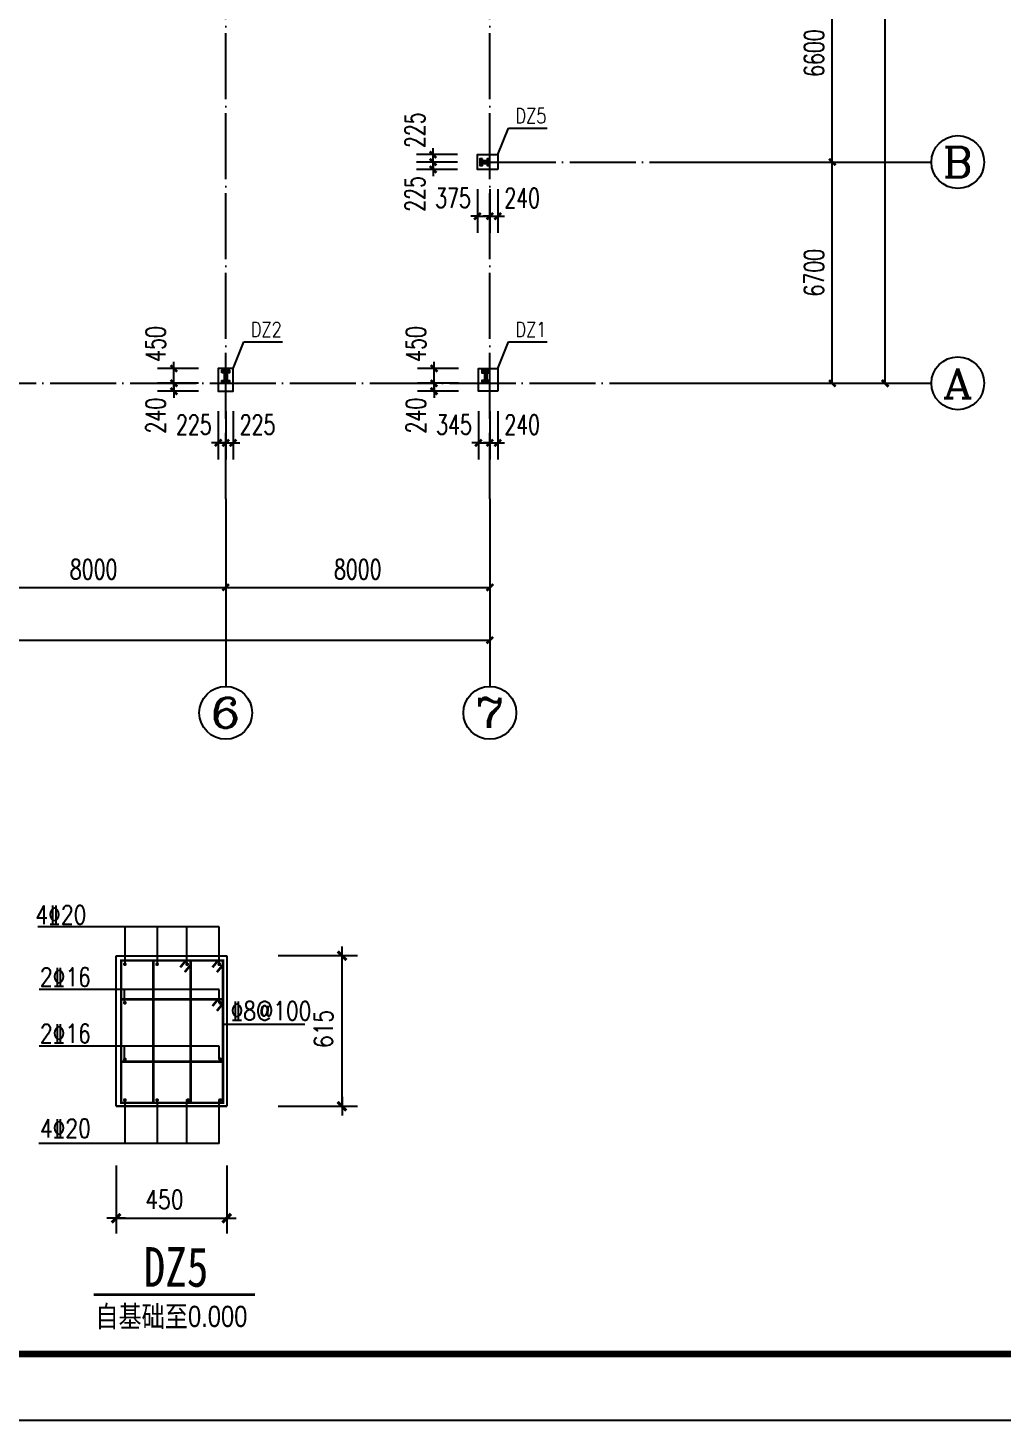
# Model space of a CAD drawing. Extents: x 36360094 to 36697644, y 75306 to 425482.
# Drawn here: x 36424465 to 36453974, y 164032 to 206199 of the extents above; entities that cross this region are included whole.
import ezdxf
from ezdxf.enums import TextEntityAlignment as Align

# ---------------------------------------------------------------- set-up
doc = ezdxf.new("R2010")
doc.units = 0
doc.header["$LTSCALE"] = 1000
doc.header["$MEASUREMENT"] = 0
doc.linetypes.add('ACAD_ISO04W100', pattern=[30.5, 24, -3, 0.5, -3])
doc.linetypes.add('DOTE', pattern=[2.42, 2, -0.2, 0.02, -0.2])
doc.layers.get('0').update_dxf_attribs({"linetype": 'CONTINUOUS'})
doc.layers.get('DEFPOINTS').update_dxf_attribs({"linetype": 'CONTINUOUS'})
for name, color, linetype in [('205', 253, 'CONTINUOUS'), ('AXIS', 3, 'CONTINUOUS'), ('AXIS_TEXT', 7, 'CONTINUOUS'), ('BD', 255, 'CONTINUOUS'), ('DOTE', 1, 'ACAD_ISO04W100'), ('OR', 7, 'CONTINUOUS'), ('PUB_DIM', 3, 'CONTINUOUS'), ('PUB_HZ', 7, 'CONTINUOUS'), ('PUB_TEXT', 7, 'CONTINUOUS'), ('PUB_TITLE', 4, 'CONTINUOUS'), ('PUB_WZ', 7, 'CONTINUOUS'), ('ZAX1', 3, 'CONTINUOUS')]:
    doc.layers.add(name, color=color, linetype=linetype)
doc.styles.add('-ARIAL', font='arial.ttf', dxfattribs={"width": 0.8})
doc.styles.add('-宋体', font='', dxfattribs={"width": 0.8})
doc.styles.add('_HZTXT', font='txt.shx', dxfattribs={"width": 0.8, "bigfont": 'hztxt.shx'})
doc.styles.add('_TCH_AXIS', font='COMPLEX', dxfattribs={"bigfont": 'GBCBIG'})
doc.styles.add('_TCH_DIM_T3', font='SIMPLEX', dxfattribs={"width": 0.705882, "bigfont": 'GBCBIG'})
doc.styles.add('COMPLEX', font='COMPLEX')
doc.styles.add('DIM_FONT', font='SIMPLEX.shx', dxfattribs={"width": 0.8})
doc.styles.get('-宋体').set_extended_font_data('SimSun')
doc.dimstyles.new('_TCH_ARCH&&200', dxfattribs={"dimtxt": 595, "dimasz": 200, "dimexe": 500, "dimexo": 600, "dimgap": 252.5, "dimtad": 1, "dimdec": 0, "dimzin": 0, "dimdsep": 46, "dimtxsty": '_TCH_DIM_T3', "dimblk": 'ARCHTICK', "dimcen": 0.09, "dimclrt": 7, "dimazin": 2, "dimtfac": 1, "dimtdec": 0, "dimtix": 1, "dimtmove": 2, "dimatfit": 3, "dimfxl": 0, "dimtolj": 1, "dimtzin": 0, "dimarcsym": 0})

# ---------------------------------------------------------------- blocks, each defined once
blk = doc.blocks.new('_DIMX')
blk.add_line((-150, 0), (150, 0))
at = {"const_width": 50}
blk.add_lwpolyline([(-70, -70), (70, 70)], dxfattribs=at)
blk = doc.blocks.new('_ArchTick')
at = {"color": 0, "linetype": 'ByBlock', "const_width": 0.4}
blk.add_lwpolyline([(-0.5, -0.5), (0.5, 0.5)], dxfattribs=at)
blk = doc.blocks.new('*D306')
at = {"layer": 'DEFPOINTS', "color": 0}
for p in [(36428887, 195434), (36430232, 195434), (36430232, 195194)]:
    blk.add_point(p, dxfattribs=at)
at = {"layer": 'PUB_DIM', "color": 0, "lineweight": -2}
for p, q in [((36429632, 195434), (36428387, 195434)), ((36428887, 195434), (36428887, 195634)), ((36428887, 195194), (36428887, 195434)), ((36429632, 195194), (36428387, 195194)), ((36428887, 195194), (36428887, 194994))]:
    blk.add_line(p, q, dxfattribs=at)
at = {"layer": 'PUB_DIM', "color": 0, "lineweight": -2, "xscale": 200, "yscale": 200, "zscale": 200}
for p, rotation in [((36428887, 195434), 270), ((36428887, 195194), 90)]:
    blk.add_blockref('_ArchTick', p, dxfattribs=dict(at, rotation=rotation))
at = {"layer": 'PUB_DIM', "color": 7, "insert": (36428337, 194454), "char_height": 595, "attachment_point": 5, "rotation": 90, "style": '_TCH_DIM_T3'}
blk.add_mtext('\\A1;240', dxfattribs=at)
blk = doc.blocks.new('*D307')
at = {"layer": 'DEFPOINTS', "color": 0}
for p in [(36428887, 195884), (36430232, 195884), (36430232, 195434)]:
    blk.add_point(p, dxfattribs=at)
at = {"layer": 'PUB_DIM', "color": 0, "lineweight": -2}
for p, q in [((36428887, 195884), (36428887, 196084)), ((36429632, 195884), (36428387, 195884)), ((36428887, 195434), (36428887, 195884)), ((36429632, 195434), (36428387, 195434)), ((36428887, 195434), (36428887, 195234))]:
    blk.add_line(p, q, dxfattribs=at)
at = {"layer": 'PUB_DIM', "color": 0, "lineweight": -2, "xscale": 200, "yscale": 200, "zscale": 200}
for p, rotation in [((36428887, 195884), 270), ((36428887, 195434), 90)]:
    blk.add_blockref('_ArchTick', p, dxfattribs=dict(at, rotation=rotation))
at = {"layer": 'PUB_DIM', "color": 7, "insert": (36428337, 196624), "char_height": 595, "attachment_point": 5, "rotation": 90, "style": '_TCH_DIM_T3'}
blk.add_mtext('\\A1;450', dxfattribs=at)
blk = doc.blocks.new('*D310')
at = {"layer": 'DEFPOINTS', "color": 0}
for p in [(36430232, 195194), (36430457, 195194), (36430457, 193630)]:
    blk.add_point(p, dxfattribs=at)
at = {"layer": 'PUB_DIM', "color": 0, "lineweight": -2}
for p, q in [((36430232, 194594), (36430232, 193130)), ((36430457, 194594), (36430457, 193130)), ((36430232, 193630), (36430032, 193630)), ((36430232, 193630), (36430457, 193630)), ((36430457, 193630), (36430657, 193630))]:
    blk.add_line(p, q, dxfattribs=at)
at = {"layer": 'PUB_DIM', "color": 0, "lineweight": -2, "xscale": 200, "yscale": 200, "zscale": 200}
blk.add_blockref('_ArchTick', (36430232, 193630), dxfattribs=at)
at = {"layer": 'PUB_DIM', "color": 0, "lineweight": -2, "xscale": 200, "yscale": 200, "zscale": 200, "rotation": 180}
blk.add_blockref('_ArchTick', (36430457, 193630), dxfattribs=at)
at = {"layer": 'PUB_DIM', "color": 7, "insert": (36429492, 194180), "char_height": 595, "attachment_point": 5, "style": '_TCH_DIM_T3'}
blk.add_mtext('\\A1;225', dxfattribs=at)
blk = doc.blocks.new('*D311')
at = {"layer": 'DEFPOINTS', "color": 0}
for p in [(36430457, 195194), (36430682, 195194), (36430682, 193630)]:
    blk.add_point(p, dxfattribs=at)
at = {"layer": 'PUB_DIM', "color": 0, "lineweight": -2}
for p, q in [((36430457, 194594), (36430457, 193130)), ((36430682, 194594), (36430682, 193130)), ((36430457, 193630), (36430257, 193630)), ((36430457, 193630), (36430682, 193630)), ((36430682, 193630), (36430882, 193630))]:
    blk.add_line(p, q, dxfattribs=at)
at = {"layer": 'PUB_DIM', "color": 0, "lineweight": -2, "xscale": 200, "yscale": 200, "zscale": 200}
blk.add_blockref('_ArchTick', (36430457, 193630), dxfattribs=at)
at = {"layer": 'PUB_DIM', "color": 0, "lineweight": -2, "xscale": 200, "yscale": 200, "zscale": 200, "rotation": 180}
blk.add_blockref('_ArchTick', (36430682, 193630), dxfattribs=at)
at = {"layer": 'PUB_DIM', "color": 7, "insert": (36431422, 194180), "char_height": 595, "attachment_point": 5, "style": '_TCH_DIM_T3'}
blk.add_mtext('\\A1;225', dxfattribs=at)
blk = doc.blocks.new('*D362')
at = {"layer": 'DEFPOINTS', "color": 0}
for p in [(36436767, 195434), (36438112, 195434), (36438112, 195194)]:
    blk.add_point(p, dxfattribs=at)
at = {"layer": 'PUB_DIM', "color": 0, "lineweight": -2}
for p, q in [((36437512, 195434), (36436267, 195434)), ((36436767, 195434), (36436767, 195634)), ((36436767, 195194), (36436767, 195434)), ((36437512, 195194), (36436267, 195194)), ((36436767, 195194), (36436767, 194994))]:
    blk.add_line(p, q, dxfattribs=at)
at = {"layer": 'PUB_DIM', "color": 0, "lineweight": -2, "xscale": 200, "yscale": 200, "zscale": 200}
for p, rotation in [((36436767, 195434), 270), ((36436767, 195194), 90)]:
    blk.add_blockref('_ArchTick', p, dxfattribs=dict(at, rotation=rotation))
at = {"layer": 'PUB_DIM', "color": 7, "insert": (36436217, 194454), "char_height": 595, "attachment_point": 5, "rotation": 90, "style": '_TCH_DIM_T3'}
blk.add_mtext('\\A1;240', dxfattribs=at)
blk = doc.blocks.new('*D363')
at = {"layer": 'DEFPOINTS', "color": 0}
for p in [(36436767, 195884), (36438112, 195884), (36438112, 195434)]:
    blk.add_point(p, dxfattribs=at)
at = {"layer": 'PUB_DIM', "color": 0, "lineweight": -2}
for p, q in [((36436767, 195884), (36436767, 196084)), ((36437512, 195884), (36436267, 195884)), ((36436767, 195434), (36436767, 195884)), ((36437512, 195434), (36436267, 195434)), ((36436767, 195434), (36436767, 195234))]:
    blk.add_line(p, q, dxfattribs=at)
at = {"layer": 'PUB_DIM', "color": 0, "lineweight": -2, "xscale": 200, "yscale": 200, "zscale": 200}
for p, rotation in [((36436767, 195884), 270), ((36436767, 195434), 90)]:
    blk.add_blockref('_ArchTick', p, dxfattribs=dict(at, rotation=rotation))
at = {"layer": 'PUB_DIM', "color": 7, "insert": (36436217, 196624), "char_height": 595, "attachment_point": 5, "rotation": 90, "style": '_TCH_DIM_T3'}
blk.add_mtext('\\A1;450', dxfattribs=at)
blk = doc.blocks.new('*D366')
at = {"layer": 'DEFPOINTS', "color": 0}
for p in [(36438457, 195194), (36438697, 195194), (36438697, 193630)]:
    blk.add_point(p, dxfattribs=at)
at = {"layer": 'PUB_DIM', "color": 0, "lineweight": -2}
for p, q in [((36438457, 194594), (36438457, 193130)), ((36438697, 194594), (36438697, 193130)), ((36438457, 193630), (36438257, 193630)), ((36438457, 193630), (36438697, 193630)), ((36438697, 193630), (36438897, 193630))]:
    blk.add_line(p, q, dxfattribs=at)
at = {"layer": 'PUB_DIM', "color": 0, "lineweight": -2, "xscale": 200, "yscale": 200, "zscale": 200}
blk.add_blockref('_ArchTick', (36438457, 193630), dxfattribs=at)
at = {"layer": 'PUB_DIM', "color": 0, "lineweight": -2, "xscale": 200, "yscale": 200, "zscale": 200, "rotation": 180}
blk.add_blockref('_ArchTick', (36438697, 193630), dxfattribs=at)
at = {"layer": 'PUB_DIM', "color": 7, "insert": (36439437, 194180), "char_height": 595, "attachment_point": 5, "style": '_TCH_DIM_T3'}
blk.add_mtext('\\A1;240', dxfattribs=at)
blk = doc.blocks.new('*D367')
at = {"layer": 'DEFPOINTS', "color": 0}
for p in [(36438112, 195194), (36438457, 195194), (36438457, 193630)]:
    blk.add_point(p, dxfattribs=at)
at = {"layer": 'PUB_DIM', "color": 0, "lineweight": -2}
for p, q in [((36438112, 194594), (36438112, 193130)), ((36438457, 194594), (36438457, 193130)), ((36438112, 193630), (36437912, 193630)), ((36438112, 193630), (36438457, 193630)), ((36438457, 193630), (36438657, 193630))]:
    blk.add_line(p, q, dxfattribs=at)
at = {"layer": 'PUB_DIM', "color": 0, "lineweight": -2, "xscale": 200, "yscale": 200, "zscale": 200}
blk.add_blockref('_ArchTick', (36438112, 193630), dxfattribs=at)
at = {"layer": 'PUB_DIM', "color": 0, "lineweight": -2, "xscale": 200, "yscale": 200, "zscale": 200, "rotation": 180}
blk.add_blockref('_ArchTick', (36438457, 193630), dxfattribs=at)
at = {"layer": 'PUB_DIM', "color": 7, "insert": (36437372, 194180), "char_height": 595, "attachment_point": 5, "style": '_TCH_DIM_T3'}
blk.add_mtext('\\A1;345', dxfattribs=at)
blk = doc.blocks.new('*D368')
at = {"layer": 'DEFPOINTS', "color": 0}
for p in [(36436737, 202134), (36438082, 202134), (36438082, 201909)]:
    blk.add_point(p, dxfattribs=at)
at = {"layer": 'PUB_DIM', "color": 0, "lineweight": -2}
for p, q in [((36437482, 202134), (36436237, 202134)), ((36436737, 202134), (36436737, 202334)), ((36436737, 201909), (36436737, 202134)), ((36437482, 201909), (36436237, 201909)), ((36436737, 201909), (36436737, 201709))]:
    blk.add_line(p, q, dxfattribs=at)
at = {"layer": 'PUB_DIM', "color": 0, "lineweight": -2, "xscale": 200, "yscale": 200, "zscale": 200}
for p, rotation in [((36436737, 202134), 270), ((36436737, 201909), 90)]:
    blk.add_blockref('_ArchTick', p, dxfattribs=dict(at, rotation=rotation))
at = {"layer": 'PUB_DIM', "color": 7, "insert": (36436187, 201169), "char_height": 595, "attachment_point": 5, "rotation": 90, "style": '_TCH_DIM_T3'}
blk.add_mtext('\\A1;225', dxfattribs=at)
blk = doc.blocks.new('*D369')
at = {"layer": 'DEFPOINTS', "color": 0}
for p in [(36436737, 202359), (36438082, 202359), (36438082, 202134)]:
    blk.add_point(p, dxfattribs=at)
at = {"layer": 'PUB_DIM', "color": 0, "lineweight": -2}
for p, q in [((36436737, 202359), (36436737, 202559)), ((36437482, 202359), (36436237, 202359)), ((36437482, 202134), (36436237, 202134)), ((36436737, 202134), (36436737, 202359)), ((36436737, 202134), (36436737, 201934))]:
    blk.add_line(p, q, dxfattribs=at)
at = {"layer": 'PUB_DIM', "color": 0, "lineweight": -2, "xscale": 200, "yscale": 200, "zscale": 200}
for p, rotation in [((36436737, 202359), 270), ((36436737, 202134), 90)]:
    blk.add_blockref('_ArchTick', p, dxfattribs=dict(at, rotation=rotation))
at = {"layer": 'PUB_DIM', "color": 7, "insert": (36436187, 203099), "char_height": 595, "attachment_point": 5, "rotation": 90, "style": '_TCH_DIM_T3'}
blk.add_mtext('\\A1;225', dxfattribs=at)
blk = doc.blocks.new('*D370')
at = {"layer": 'DEFPOINTS', "color": 0}
for p in [(36438457, 201909), (36438697, 201909), (36438697, 200495)]:
    blk.add_point(p, dxfattribs=at)
at = {"layer": 'PUB_DIM', "color": 0, "lineweight": -2}
for p, q in [((36438457, 201309), (36438457, 199995)), ((36438697, 201309), (36438697, 199995)), ((36438457, 200495), (36438257, 200495)), ((36438457, 200495), (36438697, 200495)), ((36438697, 200495), (36438897, 200495))]:
    blk.add_line(p, q, dxfattribs=at)
at = {"layer": 'PUB_DIM', "color": 0, "lineweight": -2, "xscale": 200, "yscale": 200, "zscale": 200}
blk.add_blockref('_ArchTick', (36438457, 200495), dxfattribs=at)
at = {"layer": 'PUB_DIM', "color": 0, "lineweight": -2, "xscale": 200, "yscale": 200, "zscale": 200, "rotation": 180}
blk.add_blockref('_ArchTick', (36438697, 200495), dxfattribs=at)
at = {"layer": 'PUB_DIM', "color": 7, "insert": (36439437, 201045), "char_height": 595, "attachment_point": 5, "style": '_TCH_DIM_T3'}
blk.add_mtext('\\A1;240', dxfattribs=at)
blk = doc.blocks.new('*D371')
at = {"layer": 'DEFPOINTS', "color": 0}
for p in [(36438082, 201909), (36438457, 201909), (36438457, 200495)]:
    blk.add_point(p, dxfattribs=at)
at = {"layer": 'PUB_DIM', "color": 0, "lineweight": -2}
for p, q in [((36438082, 201309), (36438082, 199995)), ((36438457, 201309), (36438457, 199995)), ((36438082, 200495), (36437882, 200495)), ((36438082, 200495), (36438457, 200495)), ((36438457, 200495), (36438657, 200495))]:
    blk.add_line(p, q, dxfattribs=at)
at = {"layer": 'PUB_DIM', "color": 0, "lineweight": -2, "xscale": 200, "yscale": 200, "zscale": 200}
blk.add_blockref('_ArchTick', (36438082, 200495), dxfattribs=at)
at = {"layer": 'PUB_DIM', "color": 0, "lineweight": -2, "xscale": 200, "yscale": 200, "zscale": 200, "rotation": 180}
blk.add_blockref('_ArchTick', (36438457, 200495), dxfattribs=at)
at = {"layer": 'PUB_DIM', "color": 7, "insert": (36437342, 201045), "char_height": 595, "attachment_point": 5, "style": '_TCH_DIM_T3'}
blk.add_mtext('\\A1;375', dxfattribs=at)
blk = doc.blocks.new('*D392')
at = {"layer": 'AXIS', "color": 0, "lineweight": -2}
for p, q in [((36444430, 202134), (36449330, 202134)), ((36448830, 195434), (36448830, 202134)), ((36444430, 195434), (36449330, 195434))]:
    blk.add_line(p, q, dxfattribs=at)
at = {"layer": 'DEFPOINTS', "color": 0}
for p in [(36443830, 202134), (36448830, 202134), (36443830, 195434)]:
    blk.add_point(p, dxfattribs=at)
at = {"layer": 'AXIS', "color": 0, "lineweight": -2, "xscale": 200, "yscale": 200, "zscale": 200}
for p, rotation in [((36448830, 202134), 90), ((36448830, 195434), 270)]:
    blk.add_blockref('_ArchTick', p, dxfattribs=dict(at, rotation=rotation))
at = {"layer": 'AXIS', "color": 7, "insert": (36448280, 198784), "char_height": 595, "attachment_point": 5, "rotation": 90, "style": '_TCH_DIM_T3'}
blk.add_mtext('\\A1;6700', dxfattribs=at)
blk = doc.blocks.new('*D393')
at = {"layer": 'AXIS', "color": 0, "lineweight": -2}
for p, q in [((36444430, 208734), (36449330, 208734)), ((36448830, 202134), (36448830, 208734)), ((36444430, 202134), (36449330, 202134))]:
    blk.add_line(p, q, dxfattribs=at)
at = {"layer": 'DEFPOINTS', "color": 0}
for p in [(36443830, 208734), (36448830, 208734), (36443830, 202134)]:
    blk.add_point(p, dxfattribs=at)
at = {"layer": 'AXIS', "color": 0, "lineweight": -2, "xscale": 200, "yscale": 200, "zscale": 200}
for p, rotation in [((36448830, 208734), 90), ((36448830, 202134), 270)]:
    blk.add_blockref('_ArchTick', p, dxfattribs=dict(at, rotation=rotation))
at = {"layer": 'AXIS', "color": 7, "insert": (36448280, 205434), "char_height": 595, "attachment_point": 5, "rotation": 90, "style": '_TCH_DIM_T3'}
blk.add_mtext('\\A1;6600', dxfattribs=at)
blk = doc.blocks.new('*D398')
at = {"layer": 'AXIS', "color": 0, "lineweight": -2}
for p, q in [((36444430, 235434), (36450930, 235434)), ((36450430, 195434), (36450430, 235434)), ((36444430, 195434), (36450930, 195434))]:
    blk.add_line(p, q, dxfattribs=at)
at = {"layer": 'DEFPOINTS', "color": 0}
for p in [(36443830, 235434), (36450430, 235434), (36443830, 195434)]:
    blk.add_point(p, dxfattribs=at)
at = {"layer": 'AXIS', "color": 0, "lineweight": -2, "xscale": 200, "yscale": 200, "zscale": 200}
for p, rotation in [((36450430, 235434), 90), ((36450430, 195434), 270)]:
    blk.add_blockref('_ArchTick', p, dxfattribs=dict(at, rotation=rotation))
at = {"layer": 'AXIS', "color": 7, "insert": (36449880, 215434), "char_height": 595, "attachment_point": 5, "rotation": 90, "style": '_TCH_DIM_T3'}
blk.add_mtext('\\A1;40000', dxfattribs=at)
blk = doc.blocks.new('*D417')
at = {"layer": 'AXIS', "color": 0, "lineweight": -2}
for p, q in [((36422457, 191337), (36422457, 188753)), ((36430457, 191337), (36430457, 188753)), ((36422457, 189253), (36430457, 189253))]:
    blk.add_line(p, q, dxfattribs=at)
at = {"layer": 'DEFPOINTS', "color": 0}
for p in [(36422457, 191937), (36430457, 191937), (36430457, 189253)]:
    blk.add_point(p, dxfattribs=at)
at = {"layer": 'AXIS', "color": 0, "lineweight": -2, "xscale": 200, "yscale": 200, "zscale": 200, "rotation": 180}
blk.add_blockref('_ArchTick', (36422457, 189253), dxfattribs=at)
at = {"layer": 'AXIS', "color": 0, "lineweight": -2, "xscale": 200, "yscale": 200, "zscale": 200}
blk.add_blockref('_ArchTick', (36430457, 189253), dxfattribs=at)
at = {"layer": 'AXIS', "color": 7, "insert": (36426457, 189803), "char_height": 595, "attachment_point": 5, "style": '_TCH_DIM_T3'}
blk.add_mtext('\\A1;8000', dxfattribs=at)
blk = doc.blocks.new('*D418')
at = {"layer": 'AXIS', "color": 0, "lineweight": -2}
for p, q in [((36430457, 191337), (36430457, 188753)), ((36438457, 191337), (36438457, 188753)), ((36430457, 189253), (36438457, 189253))]:
    blk.add_line(p, q, dxfattribs=at)
at = {"layer": 'DEFPOINTS', "color": 0}
for p in [(36430457, 191937), (36438457, 191937), (36438457, 189253)]:
    blk.add_point(p, dxfattribs=at)
at = {"layer": 'AXIS', "color": 0, "lineweight": -2, "xscale": 200, "yscale": 200, "zscale": 200, "rotation": 180}
blk.add_blockref('_ArchTick', (36430457, 189253), dxfattribs=at)
at = {"layer": 'AXIS', "color": 0, "lineweight": -2, "xscale": 200, "yscale": 200, "zscale": 200}
blk.add_blockref('_ArchTick', (36438457, 189253), dxfattribs=at)
at = {"layer": 'AXIS', "color": 7, "insert": (36434457, 189803), "char_height": 595, "attachment_point": 5, "style": '_TCH_DIM_T3'}
blk.add_mtext('\\A1;8000', dxfattribs=at)
blk = doc.blocks.new('*D419')
at = {"layer": 'AXIS', "color": 0, "lineweight": -2}
for p, q in [((36390457, 191337), (36390457, 187153)), ((36438457, 191337), (36438457, 187153)), ((36390457, 187653), (36438457, 187653))]:
    blk.add_line(p, q, dxfattribs=at)
at = {"layer": 'DEFPOINTS', "color": 0}
for p in [(36390457, 191937), (36438457, 191937), (36438457, 187653)]:
    blk.add_point(p, dxfattribs=at)
at = {"layer": 'AXIS', "color": 0, "lineweight": -2, "xscale": 200, "yscale": 200, "zscale": 200, "rotation": 180}
blk.add_blockref('_ArchTick', (36390457, 187653), dxfattribs=at)
at = {"layer": 'AXIS', "color": 0, "lineweight": -2, "xscale": 200, "yscale": 200, "zscale": 200}
blk.add_blockref('_ArchTick', (36438457, 187653), dxfattribs=at)
at = {"layer": 'AXIS', "color": 7, "insert": (36414457, 188203), "char_height": 595, "attachment_point": 5, "style": '_TCH_DIM_T3'}
blk.add_mtext('\\A1;48000', dxfattribs=at)
blk = doc.blocks.new('_AXISO')
blk.add_circle((0, 0), 0.5)
at = {"layer": 'AXIS_TEXT', "style": 'COMPLEX', "width": 1.041667}
blk.add_attdef('A', text='', height=0.56, dxfattribs=at).set_placement((-0.25, -0.28), (0.25, -0.28), align=Align.FIT)

msp = doc.modelspace()

# ---------------------------------------------------------------- hatches: boundary and pattern name
for points in [[(36438236.8, 202233.7), (36438156.8, 202233.7), (36438156.8, 202033.7), (36438236.8, 202033.7), (36438236.8, 202093.7), (36438376.8, 202093.7), (36438376.8, 202033.7), (36438456.8, 202033.7), (36438456.8, 202233.7), (36438376.8, 202233.7), (36438376.8, 202173.7), (36438236.8, 202173.7)], [(36430336.8, 195753.7), (36430336.8, 195833.7), (36430576.8, 195833.7), (36430576.8, 195753.7), (36430496.8, 195753.7), (36430496.8, 195513.7), (36430576.8, 195513.7), (36430576.8, 195433.7), (36430336.8, 195433.7), (36430336.8, 195513.7), (36430416.8, 195513.7), (36430416.8, 195753.7)], [(36438456.8, 195753.7), (36438456.8, 195833.7), (36438216.8, 195833.7), (36438216.8, 195753.7), (36438296.8, 195753.7), (36438296.8, 195513.7), (36438216.8, 195513.7), (36438216.8, 195433.7), (36438456.8, 195433.7), (36438456.8, 195513.7), (36438376.8, 195513.7), (36438376.8, 195753.7)]]:
    msp.add_hatch(color=256).paths.add_polyline_path(points)

# ---------------------------------------------------------------- linework, layer by layer
for p, q in [((36438696.8, 202358.7), (36439021.9, 203159.9)), ((36439021.9, 203159.9), (36440193.3, 203159.9)), ((36430681.8, 195883.7), (36431006.9, 196684.9)), ((36431006.9, 196684.9), (36432178.3, 196684.9)), ((36438696.8, 195883.7), (36439021.9, 196684.9)), ((36439021.9, 196684.9), (36440193.3, 196684.9)), ((36427138.5, 178097.3), (36430488.5, 178097.3)), ((36427138.5, 173537.7), (36427138.5, 178097.3)), ((36430488.5, 178097.3), (36430488.5, 173537.7)), ((36430488.5, 173537.7), (36427138.5, 173537.7)), ((36427138.5, 173537.7), (36430488.5, 173537.7))]:
    msp.add_line(p, q)
at = {"color": 0, "linetype": 'ByBlock'}
for p, q in [((36432050, 178099.2), (36434449.1, 178099.2)), ((36433980.4, 173541.5), (36433980.4, 178097.3)), ((36432050, 173539.6), (36434449.1, 173539.6)), ((36427138, 171747), (36427138, 169681.1)), ((36430488, 171747), (36430488, 169681.1)), ((36427139.8, 170149.9), (36430486.1, 170149.9))]:
    msp.add_line(p, q, dxfattribs=at)
for points in [[(36438696.8, 201908.7), (36438081.8, 201908.7), (36438081.8, 202358.7), (36438696.8, 202358.7)], [(36430681.8, 195883.7), (36430231.8, 195883.7), (36430231.8, 195193.7), (36430681.8, 195193.7)], [(36438696.8, 195193.7), (36438111.8, 195193.7), (36438111.8, 195883.7), (36438696.8, 195883.7)]]:
    msp.add_lwpolyline(points, close=True)
for points in [[(36438236.8, 202233.7), (36438156.8, 202233.7), (36438156.8, 202033.7), (36438236.8, 202033.7), (36438236.8, 202093.7), (36438376.8, 202093.7), (36438376.8, 202033.7), (36438456.8, 202033.7), (36438456.8, 202233.7), (36438376.8, 202233.7), (36438376.8, 202173.7), (36438236.8, 202173.7), (36438236.8, 202233.7)], [(36430336.8, 195753.7), (36430336.8, 195833.7), (36430576.8, 195833.7), (36430576.8, 195753.7), (36430496.8, 195753.7), (36430496.8, 195513.7), (36430576.8, 195513.7), (36430576.8, 195433.7), (36430336.8, 195433.7), (36430336.8, 195513.7), (36430416.8, 195513.7), (36430416.8, 195753.7), (36430336.8, 195753.7)], [(36438456.8, 195753.7), (36438456.8, 195833.7), (36438216.8, 195833.7), (36438216.8, 195753.7), (36438296.8, 195753.7), (36438296.8, 195513.7), (36438216.8, 195513.7), (36438216.8, 195433.7), (36438456.8, 195433.7), (36438456.8, 195513.7), (36438376.8, 195513.7), (36438376.8, 195753.7), (36438456.8, 195753.7)]]:
    msp.add_lwpolyline(points)
at = {"const_width": 80}
for points in [[(36428267.3, 177952), (36428267.3, 173643.7)], [(36429400.3, 177952), (36429400.3, 173643.7)], [(36427292.2, 176778.1), (36430375.4, 176778.1)], [(36427292.2, 174885.8), (36430375.4, 174885.8)]]:
    msp.add_lwpolyline(points, dxfattribs=at)
at = {"layer": '205', "const_width": 84.4}
msp.add_lwpolyline([(36426459.7, 167833.3), (36431342.7, 167833.3)], dxfattribs=at)
at = {"layer": 'AXIS'}
for p, q in [((36443829.9, 202133.7), (36451829.9, 202133.7)), ((36443829.9, 195433.7), (36451829.9, 195433.7)), ((36430456.8, 191937.2), (36430456.8, 186253)), ((36438456.8, 191937.2), (36438456.8, 186253))]:
    msp.add_line(p, q, dxfattribs=at)
for centre in [(36430456.8, 185453), (36438456.8, 185453)]:
    msp.add_circle(centre, 800, dxfattribs=at)
at = {"layer": 'BD'}
msp.add_line((36430369.5, 176024.4), (36432850.7, 176024.4), dxfattribs=at)
at = {"layer": 'BD', "const_width": 75}
msp.add_lwpolyline([(36427292.2, 177952), (36430375.4, 177952), (36430375.4, 173643.7), (36427292.2, 173643.7), (36427292.2, 177952)], dxfattribs=at)
at = {"layer": 'BD', "const_width": 56.3}
for points in [[(36427375.5, 177840.6, 1), (36427431.7, 177840.6, 1)], [(36428350.6, 177840.6, 1), (36428406.8, 177840.6, 1)], [(36429260.8, 177840.6, 1), (36429317, 177840.6, 1)], [(36430235.9, 177840.6, 1), (36430292.1, 177840.6, 1)], [(36427375.5, 176671.1, 1), (36427431.7, 176671.1, 1)], [(36430263.7, 176671.1, 1), (36430320, 176671.1, 1)], [(36427375.5, 174960.2, 1), (36427431.7, 174960.2, 1)], [(36430263.7, 174960.2, 1), (36430320, 174960.2, 1)], [(36427375.5, 173727.2, 1), (36427431.7, 173727.2, 1)], [(36428350.6, 173727.2, 1), (36428406.8, 173727.2, 1)], [(36429288.6, 173727.2, 1), (36429344.9, 173727.2, 1)], [(36430263.7, 173727.2, 1), (36430320, 173727.2, 1)]]:
    msp.add_lwpolyline(points, format="xyb", close=True, dxfattribs=at)
at = {"layer": 'DEFPOINTS', "color": 0, "linetype": 'ByBlock'}
for p in [(36431487.5, 178099.2), (36433980.4, 178099.2), (36431487.5, 173539.6), (36427138, 172309.5), (36430488, 172309.5), (36430488, 170149.9)]:
    msp.add_point(p, dxfattribs=at)
at = {"layer": 'DOTE', "linetype": 'DOTE'}
for p, q in [((36430456.8, 191937.2), (36430456.8, 238196.2)), ((36438456.8, 191937.2), (36438456.8, 238196.2)), ((36438456.8, 202133.7), (36443829.9, 202133.7)), ((36386420.5, 195433.7), (36443829.9, 195433.7))]:
    msp.add_line(p, q, dxfattribs=at)
at = {"layer": 'OR'}
for p, q in [((36430258.3, 178976.4), (36424765.1, 178976.4)), ((36427413.5, 177868.2), (36427413.5, 178976.4)), ((36428388.6, 177868.2), (36428388.6, 178976.4)), ((36429283.2, 177868.2), (36429283.2, 178976.4)), ((36430258.3, 177868.2), (36430258.3, 178976.4)), ((36427413.5, 172415.4), (36427413.5, 173739.3)), ((36428388.6, 172415.4), (36428388.6, 173739.3)), ((36429283.2, 172415.4), (36429283.2, 173739.3)), ((36430258.3, 172415.4), (36430258.3, 173739.3)), ((36430258.3, 172415.4), (36424794.7, 172415.4))]:
    msp.add_line(p, q, dxfattribs=at)
at = {"layer": 'OR', "const_width": 75}
for points in [[(36429256.1, 177958.5), (36429080.8, 177745.1)], [(36430231.2, 177958.5), (36430055.9, 177745.1)], [(36429391.6, 177814), (36429216.3, 177600.6)], [(36430366.7, 177814), (36430191.4, 177600.6)], [(36430231.2, 176784.6), (36430055.9, 176571.2)], [(36430366.7, 176640.1), (36430191.4, 176426.8)]]:
    msp.add_lwpolyline(points, dxfattribs=at)
at = {"layer": 'PUB_TITLE'}
msp.add_lwpolyline([(36360094.2, 164031.7), (36478894.2, 164031.7), (36478894.2, 248031.7), (36360094.2, 248031.7)], close=True, dxfattribs=at)
at = {"layer": 'PUB_TITLE', "const_width": 200}
msp.add_lwpolyline([(36365094.2, 166031.7), (36476894.2, 166031.7), (36476894.2, 246031.7), (36365094.2, 246031.7)], close=True, dxfattribs=at)
at = {"layer": 'ZAX1'}
for p, q in [((36430263.7, 177071.6), (36424808.5, 177071.6)), ((36427393.4, 176671.1), (36427393.4, 177071.6)), ((36430263.7, 176671.1), (36430263.7, 177071.6)), ((36430263.7, 175360.7), (36424808.5, 175360.7)), ((36427393.4, 174960.2), (36427393.4, 175360.7)), ((36430263.7, 174960.2), (36430263.7, 175360.7))]:
    msp.add_line(p, q, dxfattribs=at)

# ---------------------------------------------------------------- block references
at = {"color": 0, "linetype": 'ByBlock', "xscale": 1.875, "yscale": 1.875, "zscale": 1.875}
for p, rotation in [((36433980.4, 178099.2), 90), ((36433980.4, 173539.6), 270), ((36427138, 170149.9), 180)]:
    msp.add_blockref('_DIMX', p, dxfattribs=dict(at, rotation=rotation))
msp.add_blockref('_DIMX', (36430488, 170149.9), dxfattribs=at)
at = {"layer": 'AXIS'}
ref = msp.add_blockref('_AXISO', (36452629.9, 202133.7), dxfattribs=dict(at, xscale=1600, yscale=1600, zscale=1600))
ref.add_attrib('A', 'B', dxfattribs={"layer": 'AXIS_TEXT', "height": 905.1, "style": '_TCH_AXIS', "width": 1.235294}).set_placement((36452177.3, 201681.1), (36453082.4, 201681.1), align=Align.FIT)
ref = msp.add_blockref('_AXISO', (36452629.9, 195433.7), dxfattribs=dict(at, xscale=1600, yscale=1600, zscale=1600))
ref.add_attrib('A', 'A', dxfattribs={"layer": 'AXIS_TEXT', "height": 905.1, "style": '_TCH_AXIS', "width": 1.166667}).set_placement((36452177.3, 194981.1), (36453082.4, 194981.1), align=Align.FIT)

# ---------------------------------------------------------------- texts
at = {"style": 'DIM_FONT', "width": 0.8}
for s, p in [('DZ5', (36439229.2, 203311.9)), ('DZ2', (36431214.2, 196836.9)), ('DZ1', (36439229.2, 196836.9))]:
    msp.add_text(s, height=450, dxfattribs=at).set_placement(p)
at = {"color": 7, "linetype": 'ByBlock', "insert": (36433417.9, 175879.5), "char_height": 562.5, "attachment_point": 5, "rotation": 90, "style": 'DIM_FONT'}
msp.add_mtext('615', dxfattribs=at)
at = {"color": 7, "linetype": 'ByBlock', "insert": (36428602.3, 170712.4), "char_height": 562.5, "attachment_point": 5, "style": 'DIM_FONT'}
msp.add_mtext('450', dxfattribs=at)
at = {"layer": 'AXIS_TEXT', "style": '_TCH_AXIS', "width": 1.5}
for s, p, p2 in [('6', (36430004.3, 185000.5), (36430909.4, 185000.5)), ('7', (36438004.3, 185000.5), (36438909.4, 185000.5))]:
    msp.add_text(s, height=905.1, dxfattribs=at).set_placement(p, p2, align=Align.FIT)
at = {"layer": 'PUB_HZ', "style": '-ARIAL', "width": 0.8}
msp.add_text('自基础至0.000', height=643.2, dxfattribs=at).set_placement((36428810.7, 167186.2), align=Align.MIDDLE)
at = {"layer": 'PUB_TEXT', "style": '_HZTXT', "width": 0.8}
for s, p in [('4%%13220', (36424693.3, 179054.7)), ('2%%13216', (36424830.8, 177170.8)), ('%%1328@100', (36430605.1, 176146.8)), ('2%%13216', (36424830.8, 175459.9)), ('4%%13220', (36424830.8, 172589))]:
    msp.add_text(s, height=562.5, dxfattribs=at).set_placement(p)
at = {"layer": 'PUB_WZ', "style": '-宋体', "width": 0.8}
msp.add_text('DZ5', height=1200, dxfattribs=at).set_placement((36427973.8, 168071.4))

# ---------------------------------------------------------------- dimensions: what is measured, and where the dimension line sits
at = {"layer": 'AXIS'}
for p1, p2, distance, picture, middle in [((36443829.9, 195433.7), (36443829.9, 235433.7), -6600, '*D398', (36449879.9, 215433.7)), ((36443829.9, 202133.7), (36443829.9, 208733.7), -5000, '*D393', (36448279.9, 205433.7)), ((36443829.9, 195433.7), (36443829.9, 202133.7), -5000, '*D392', (36448279.9, 198783.7)), ((36390456.8, 191937.2), (36438456.8, 191937.2), -4284.2, '*D419', (36414456.8, 188203)), ((36422456.8, 191937.2), (36430456.8, 191937.2), -2684.2, '*D417', (36426456.8, 189803)), ((36430456.8, 191937.2), (36438456.8, 191937.2), -2684.2, '*D418', (36434456.8, 189803))]:
    dim = msp.add_aligned_dim(p1=p1, p2=p2, distance=distance, dimstyle='_TCH_ARCH&&200', dxfattribs=at)
    dim.commit()
    dim.dimension.update_dxf_attribs({"geometry": picture, "text_midpoint": middle})
at = {"layer": 'PUB_DIM'}
for base, p1, p2, angle, picture, middle in [((36436737.5, 202358.7), (36438081.8, 202133.7), (36438081.8, 202358.7), 90, '*D369', (36436187.5, 203098.7)), ((36436737.5, 202133.7), (36438081.8, 201908.7), (36438081.8, 202133.7), 90, '*D368', (36436187.5, 201168.7)), ((36438456.8, 200494.6), (36438081.8, 201908.7), (36438456.8, 201908.7), 0, '*D371', (36437341.8, 201044.6)), ((36438696.8, 200494.6), (36438456.8, 201908.7), (36438696.8, 201908.7), 0, '*D370', (36439436.8, 201044.6)), ((36428887.5, 195883.7), (36430231.8, 195433.7), (36430231.8, 195883.7), 90, '*D307', (36428337.5, 196623.7)), ((36436767.5, 195883.7), (36438111.8, 195433.7), (36438111.8, 195883.7), 90, '*D363', (36436217.5, 196623.7)), ((36428887.5, 195433.7), (36430231.8, 195193.7), (36430231.8, 195433.7), 90, '*D306', (36428337.5, 194453.7)), ((36436767.5, 195433.7), (36438111.8, 195193.7), (36438111.8, 195433.7), 90, '*D362', (36436217.5, 194453.7)), ((36430456.8, 193630.4), (36430231.8, 195193.7), (36430456.8, 195193.7), 0, '*D310', (36429491.8, 194180.4)), ((36430681.8, 193630.4), (36430456.8, 195193.7), (36430681.8, 195193.7), 0, '*D311', (36431421.8, 194180.4)), ((36438456.8, 193630.4), (36438111.8, 195193.7), (36438456.8, 195193.7), 0, '*D367', (36437371.8, 194180.4)), ((36438696.8, 193630.4), (36438456.8, 195193.7), (36438696.8, 195193.7), 0, '*D366', (36439436.8, 194180.4))]:
    dim = msp.add_linear_dim(base=base, p1=p1, p2=p2, angle=angle, dimstyle='_TCH_ARCH&&200', dxfattribs=at)
    dim.commit()
    dim.dimension.update_dxf_attribs({"geometry": picture, "text_midpoint": middle, "dimtype": 129})

doc.saveas('drawing.dxf')
